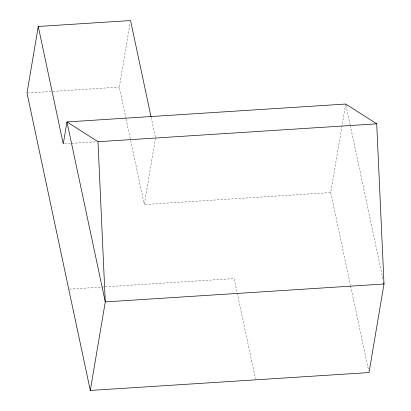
<?xml version="1.0" encoding="UTF-8"?>
<svg xmlns="http://www.w3.org/2000/svg" width="411" height="411" viewBox="0 0 411 411"><rect width="100%" height="100%" fill="white"/><g stroke="black" fill="none" stroke-linecap="round" stroke-linejoin="round"><path stroke-width="0.31" stroke-dasharray="2.06 1.54" d="M125.977 118.507L119.293 87.106L130.123 23.062M345.692 104.04L330.716 192.584L144.287 204.555L155.543 137.998M27.64 92.989L52.464 91.396M53.101 91.355L119.293 87.106M64.532 143.84L96.354 141.8M69.387 289.144L234.121 278.566L255.539 379.204M345.959 105.293L350.1 124.733M350.234 125.36L383.196 280.251M330.716 192.584L350.47 285.388M350.604 286.015L368.621 370.671M151.135 117.274L155.409 137.372M126.11 119.139L130.518 139.863M130.652 140.49L144.287 204.555"/><path stroke-width="0.62" d="M38.264 26.474L27.003 93.03L90.302 390.45L369.021 372.556L383.997 284.011L376.717 123.824L345.692 104.04L66.978 121.933L63.258 143.922L38.264 26.474L130.549 20.55L151.001 116.642M90.302 390.45L105.278 301.905L97.998 141.718L66.978 121.933L105.278 301.905L383.997 284.011L383.73 282.758M97.998 141.718L376.717 123.824"/></g></svg>
